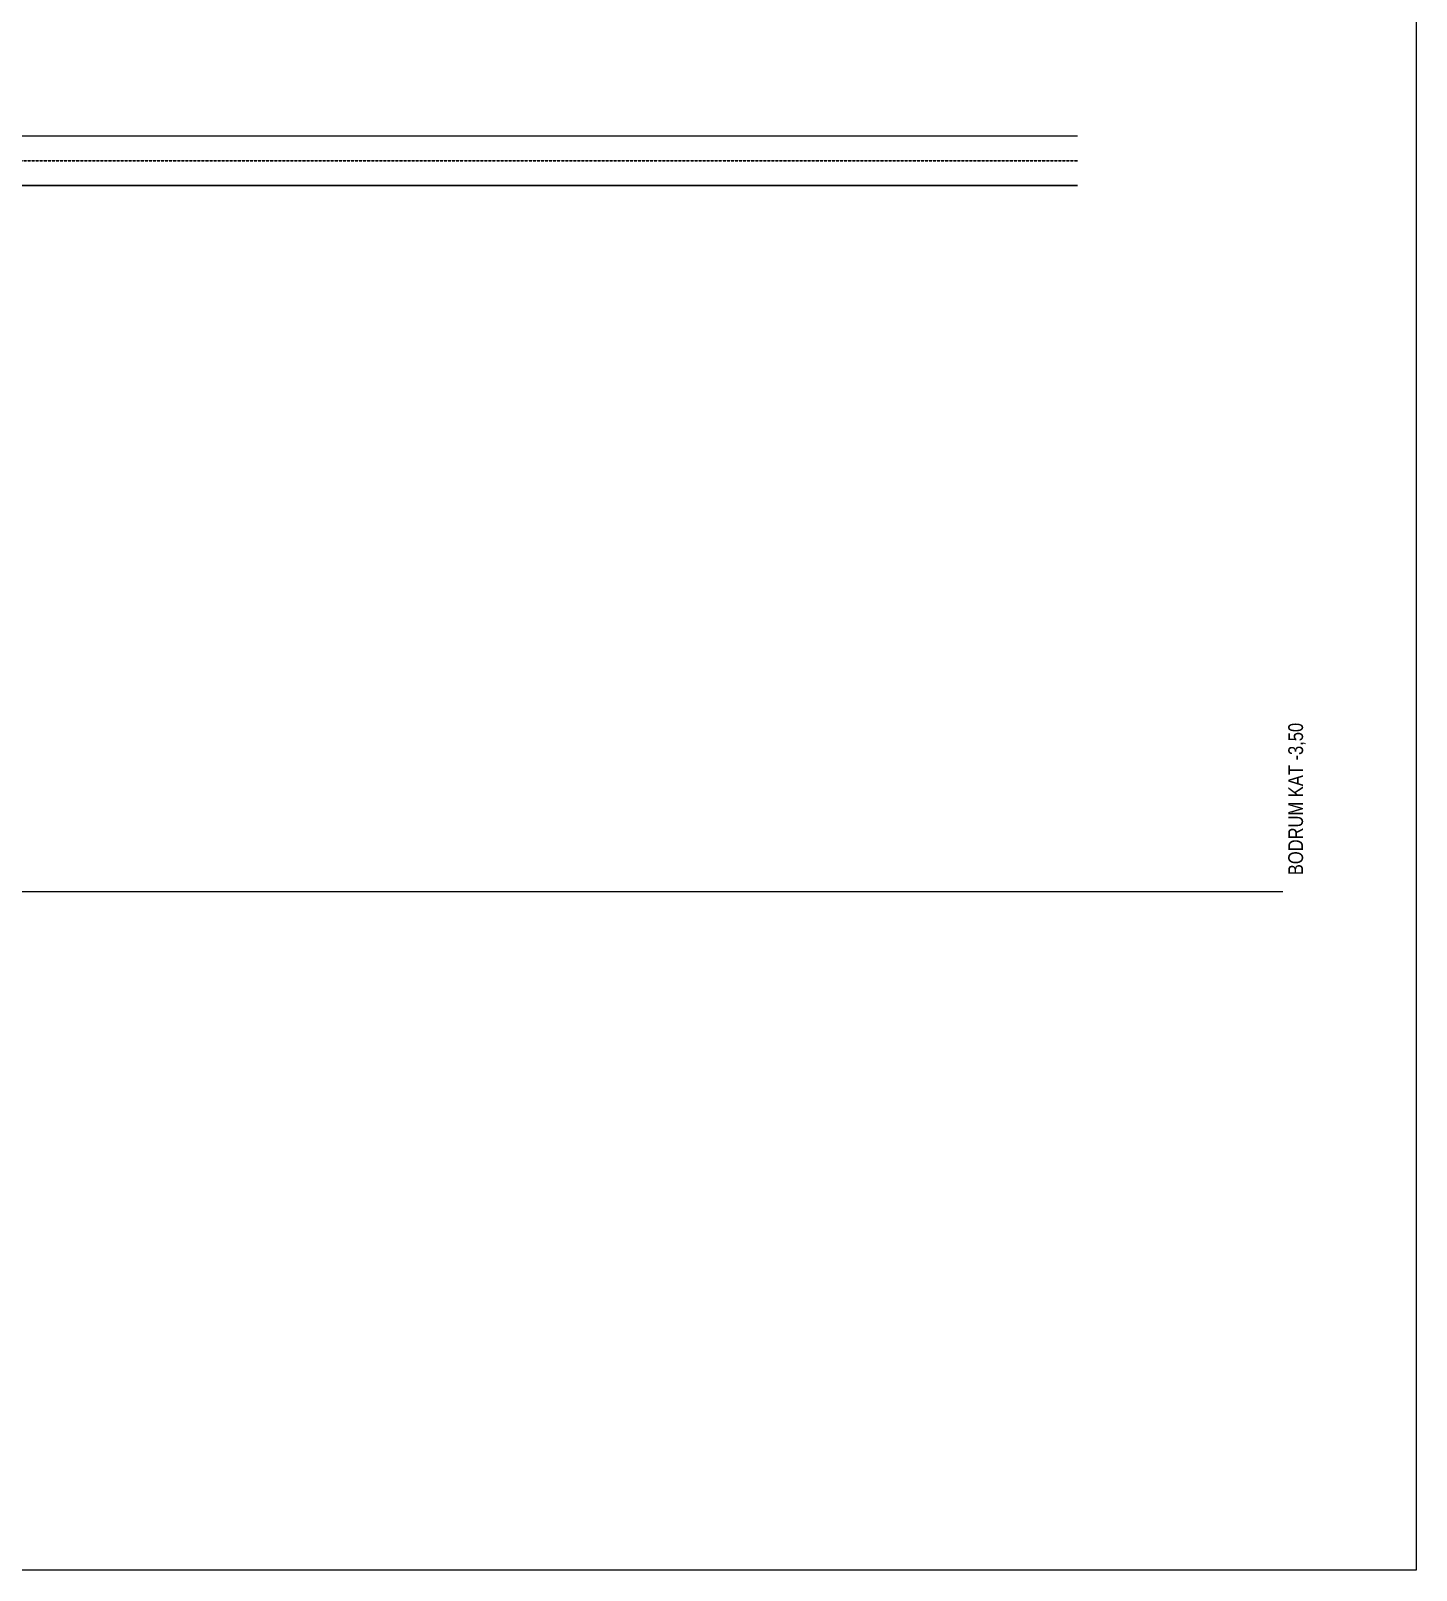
# Model space of a CAD drawing. Header units: centimetres. Extents: x 247996 to 315152, y -468471 to -440326.
# Drawn here: x 275025 to 276712, y -447827 to -445952 of the extents above; entities that cross this region are included whole.
import ezdxf
from ezdxf.enums import TextEntityAlignment as Align

# ---------------------------------------------------------------- set-up
doc = ezdxf.new("R2010")
doc.units = ezdxf.units.CM
doc.linetypes.add('0', pattern=[500, 500])
doc.linetypes.add('BASMA HATTI', pattern=[0.375, 0.25, -0.125])
for name, color, linetype, lineweight in [('SCOTT-ANTED', 144, 'CONTINUOUS', 0), ('SCOTT-MTY-SICAKSU-BORU', 1, 'BASMA HATTI', 30), ('SCOTT-MTY-SOGUKSU-BORU', 5, '0', 30)]:
    doc.layers.add(name, color=color, linetype=linetype, lineweight=lineweight)
for name, color, linetype in [('SCOTT-MTY-KAT-ADI', 1, 'Continuous'), ('SCOTT-MTY-SEMA', 8, 'Continuous'), ('SCOTT-MTY-SIRKULASYON-BORU', 31, 'Continuous')]:
    doc.layers.add(name, color=color, linetype=linetype)
doc.styles.add('ROTAS', font='arial.ttf')

msp = doc.modelspace()

# ---------------------------------------------------------------- linework, layer by layer
at = {"layer": 'SCOTT-ANTED'}
for p, q in [((276712.4, -440326.5), (276712.4, -447826.5)), ((276712.4, -447826.5), (248038.8, -447826.5))]:
    msp.add_line(p, q, dxfattribs=at)
at = {"layer": 'SCOTT-MTY-SEMA'}
msp.add_lwpolyline([(258900, -447000), (276550, -447000)], dxfattribs=at)
at = {"layer": 'SCOTT-MTY-SICAKSU-BORU'}
msp.add_lwpolyline([(260800, -446440), (260800, -446110), (276300, -446110)], dxfattribs=at)
at = {"layer": 'SCOTT-MTY-SIRKULASYON-BORU'}
msp.add_lwpolyline([(276300, -446080), (260840, -446080), (260840, -446520), (260860, -446520)], dxfattribs=at)
at = {"layer": 'SCOTT-MTY-SOGUKSU-BORU'}
msp.add_lwpolyline([(260280, -446640), (260340, -446640), (260340, -446140), (276300, -446140)], dxfattribs=at)

# ---------------------------------------------------------------- texts
at = {"layer": 'SCOTT-MTY-KAT-ADI', "style": 'ROTAS', "width": 0.8}
msp.add_text('BODRUM KAT -3,50', height=18, rotation=90, dxfattribs=at).set_placement((276580, -446980), align=Align.BOTTOM_LEFT)

doc.saveas('drawing.dxf')
